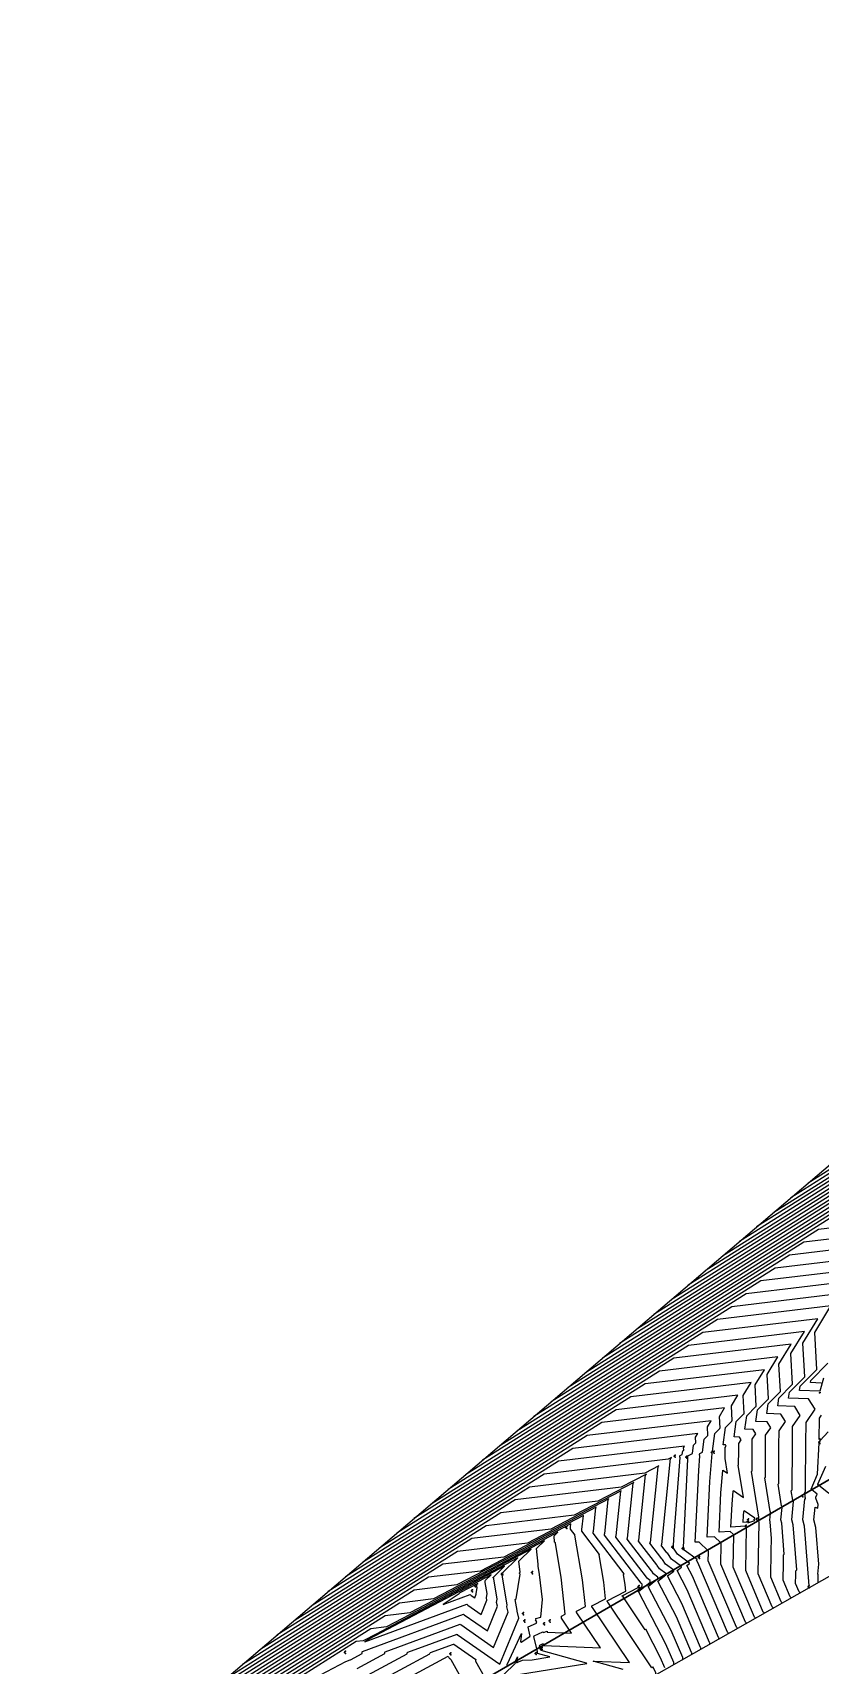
# Model space of a CAD drawing. Header units: metres. Extents: x 419582 to 423558, y 4805372 to 4807539.
# Drawn here: x 421529.9 to 421680.5, y 4806330.1 to 4806642.4 of the extents above; entities that cross this region are included whole.
import ezdxf

# ---------------------------------------------------------------- set-up
doc = ezdxf.new("R2010")
doc.units = ezdxf.units.M
for name, color, linetype in [('C-TINN', 4, 'Continuous'), ('C-TINN-BNDY', 110, 'Continuous'), ('C-TOPO-MAJR', 9, 'Continuous'), ('C-TOPO-MINR', 8, 'Continuous')]:
    doc.layers.add(name, color=color, linetype=linetype)

msp = doc.modelspace()

# ---------------------------------------------------------------- linework, layer by layer
at = {"color": 31, "lineweight": 30, "true_color": 0xffbd7a, "elevation": 1718.01}
msp.add_lwpolyline([(423449.83, 4807399.59), (423130.59, 4807500.11), (421950.92, 4806613), (421795.04, 4806430.99), (421305.02, 4806147.04), (421305.02, 4806147.04), (420630.08, 4805770.97), (419765.16, 4805549.54), (419617.36, 4805580.09)], dxfattribs=at)
at = {"layer": 'C-TINN', "color": 4, "linetype": 'Continuous', "lineweight": -3}
for p in [(421680.37, 4806382.23, 1731.8), (421680.47, 4806382.33, 1731.8), (421680.24, 4806372.81, 1731.98), (421680.34, 4806372.91, 1731.98), (421680.44, 4806373.01, 1731.98), (421680.44, 4806372.61, 1731.98), (421652.57, 4806370.12, 1720.3), (421652.67, 4806370.22, 1720.3), (421652.77, 4806370.32, 1720.3), (421652.77, 4806369.92, 1720.3), (421654.8, 4806369.94, 1721.92), (421654.9, 4806370.04, 1721.92), (421655, 4806370.14, 1721.92), (421655, 4806369.74, 1721.92), (421659.99, 4806370.89, 1724.17), (421660.09, 4806370.99, 1724.17), (421660.19, 4806371.09, 1724.17), (421660.19, 4806370.69, 1724.17), (421676.95, 4806362.53, 1730.79), (421677.05, 4806362.63, 1730.79), (421677.15, 4806362.73, 1730.79), (421677.15, 4806362.33, 1730.79), (421631.8, 4806356.46, 1711.66), (421631.9, 4806356.56, 1711.66), (421632, 4806356.66, 1711.66), (421632, 4806356.26, 1711.66), (421666.11, 4806356.71, 1725.97), (421666.21, 4806356.81, 1725.97), (421666.31, 4806356.91, 1725.97), (421666.31, 4806356.51, 1725.97), (421666.59, 4806357.91, 1727.4), (421666.69, 4806358.01, 1727.4), (421666.79, 4806358.11, 1727.4), (421666.79, 4806357.71, 1727.4), (421668.24, 4806358.07, 1726.85), (421668.34, 4806358.17, 1726.85), (421668.44, 4806358.27, 1726.85), (421668.44, 4806357.87, 1726.85), (421652.09, 4806352.72, 1720.92), (421652.19, 4806352.82, 1720.92), (421652.29, 4806352.92, 1720.92), (421652.29, 4806352.52, 1720.92), (421654.09, 4806352.46, 1721.98), (421654.19, 4806352.56, 1721.98), (421654.29, 4806352.66, 1721.98), (421654.29, 4806352.26, 1721.98), (421657.21, 4806350.73, 1722.3), (421657.31, 4806350.83, 1722.3), (421657.41, 4806350.93, 1722.3), (421657.41, 4806350.53, 1722.3), (421619.58, 4806347.62, 1708.08), (421619.68, 4806347.72, 1708.08), (421619.78, 4806347.82, 1708.08), (421619.78, 4806347.42, 1708.08), (421625.28, 4806347.84, 1709.67), (421625.38, 4806347.94, 1709.67), (421625.48, 4806348.04, 1709.67), (421625.48, 4806347.64, 1709.67), (421613.79, 4806344.36, 1704.64), (421613.89, 4806344.46, 1704.64), (421613.99, 4806344.56, 1704.64), (421613.99, 4806344.16, 1704.64), (421614.36, 4806345.31, 1704.83), (421614.46, 4806345.41, 1704.83), (421614.56, 4806345.51, 1704.83), (421614.56, 4806345.11, 1704.83), (421645.55, 4806344.41, 1716), (421645.65, 4806344.51, 1716), (421645.67, 4806345.19, 1714.61), (421645.75, 4806344.61, 1716), (421645.75, 4806344.21, 1716), (421645.77, 4806345.29, 1714.61), (421645.87, 4806345.39, 1714.61), (421645.87, 4806344.99, 1714.61), (421678.17, 4806345.14, 1731), (421678.27, 4806345.24, 1731), (421678.37, 4806345.34, 1731), (421678.37, 4806344.94, 1731), (421623.57, 4806340, 1709.53), (421623.67, 4806340.1, 1709.53), (421623.77, 4806340.2, 1709.53), (421623.77, 4806339.8, 1709.53), (421623.82, 4806338.59, 1709.46), (421623.92, 4806338.69, 1709.46), (421624.02, 4806338.79, 1709.46), (421624.02, 4806338.39, 1709.46), (421627.55, 4806338.06, 1710.33), (421627.65, 4806338.16, 1710.33), (421627.75, 4806338.26, 1710.33), (421627.75, 4806337.86, 1710.33), (421628.64, 4806338.59, 1710.26), (421628.74, 4806338.69, 1710.26), (421628.84, 4806338.79, 1710.26), (421628.84, 4806338.39, 1710.26), (421589.49, 4806332.59, 1706.25), (421589.59, 4806332.69, 1706.25), (421589.69, 4806332.79, 1706.25), (421589.69, 4806332.39, 1706.25), (421609.63, 4806332.29, 1710.89), (421609.73, 4806332.39, 1710.89), (421609.83, 4806332.49, 1710.89), (421609.83, 4806332.09, 1710.89), (421625.99, 4806332.38, 1710.63), (421626.09, 4806332.48, 1710.63), (421626.19, 4806332.58, 1710.63), (421626.19, 4806332.18, 1710.63), (421627.12, 4806333.33, 1712.3), (421627.22, 4806333.43, 1712.3), (421627.32, 4806333.53, 1712.3), (421627.32, 4806333.13, 1712.3), (421622.24, 4806330.82, 1711.16), (421622.34, 4806330.92, 1711.16), (421622.41, 4806330.91, 1710.48), (421622.44, 4806331.02, 1711.16), (421622.44, 4806330.62, 1711.16), (421622.51, 4806331.01, 1710.48), (421622.61, 4806331.11, 1710.48), (421622.61, 4806330.71, 1710.48)]:
    msp.add_point(p, dxfattribs=at)
at = {"layer": 'C-TINN-BNDY', "color": 110, "linetype": 'Continuous', "lineweight": -3, "flags": 128}
for points in [[(421193.45, 4806114.76), (421316.74, 4806181.07), (421324.23, 4806185.31), (421416.34, 4806233.29), (421455.96, 4806255.55), (421534.88, 4806300.35), (421936.98, 4806642.67), (421937.08, 4806642.77), (421937.18, 4806642.87), (421963.15, 4806666.69), (422251.15, 4806867.33), (422367.39, 4806957.21), (422449.57, 4807014.1), (422473.63, 4807031.8), (422600.66, 4807130.15), (422687.35, 4807196.06), (422733.46, 4807229.97)], [(422724.87, 4807165.92), (422697.08, 4807146.67), (422577.28, 4807048.8), (422494.93, 4806993.73), (422433.35, 4806948.24), (422390.21, 4806913.55), (422303.24, 4806847.72), (422229.68, 4806793.83), (422213.19, 4806781.58), (422179.34, 4806755.48), (422143.63, 4806726.94), (422090.94, 4806686.36), (421935.65, 4806537.41), (421807.76, 4806419.27), (421798.23, 4806410.98), (421750.84, 4806385.06), (421712.43, 4806364.25), (421678.37, 4806344.94), (421648.74, 4806328.11), (421541.25, 4806258.62), (421434.62, 4806175.52), (421305.47, 4806115.01), (421187.67, 4806058.56)]]:
    msp.add_lwpolyline(points, dxfattribs=at)
at = {"layer": 'C-TOPO-MAJR', "color": 9, "linetype": 'Continuous', "lineweight": -3, "flags": 128}
for points, elevation in [([(421710.53, 4806440.61), (421668.33, 4806413.96)], 1750), ([(421696.72, 4806428.29), (421651.95, 4806400.02)], 1745), ([(421682.91, 4806415.97), (421635.57, 4806386.07)], 1740), ([(421690.18, 4806406.17), (421669.1, 4806403.64), (421619.19, 4806372.12)], 1735), ([(421676.65, 4806343.96), (421676.65, 4806343.98), (421676.46, 4806344.17), (421675.78, 4806345.76), (421675.81, 4806347.4), (421675.83, 4806348.21), (421675.9, 4806348.28), (421675.98, 4806348.36), (421675.29, 4806357.01), (421675.06, 4806357.93), (421675.4, 4806361.44), (421675.4, 4806361.52), (421675.24, 4806361.68), (421674.95, 4806363.5), (421675.04, 4806363.59), (421675.13, 4806363.68), (421675.16, 4806372.27), (421675.16, 4806372.37), (421675.19, 4806375.77), (421676.66, 4806377.91), (421675.61, 4806379.6), (421672.35, 4806379.74), (421672.54, 4806381.23), (421675.05, 4806383.74), (421675.12, 4806383.81), (421675.2, 4806383.89), (421674.88, 4806389.75), (421677.45, 4806393.97), (421655.29, 4806391.32), (421602.8, 4806358.18)], 1730), ([(421668.02, 4806339.06), (421668.02, 4806339.2), (421667.89, 4806339.33), (421663.85, 4806348.86), (421663.96, 4806354.93), (421663.96, 4806355.04), (421663.81, 4806355.18), (421663.24, 4806355.73), (421661.14, 4806355.59), (421661.51, 4806363.09), (421661.83, 4806367.41), (421661.86, 4806367.43), (421661.89, 4806367.46), (421662.75, 4806366.84), (421662.29, 4806369.67), (421662.3, 4806369.68), (421662.32, 4806369.69), (421662.32, 4806370.92), (421662.32, 4806371.27), (421662.33, 4806371.76), (421662.53, 4806372.06), (421662.39, 4806372.3), (421661.92, 4806372.32), (421662.35, 4806375.6), (421663.57, 4806376.82), (421663.6, 4806376.86), (421663.64, 4806376.89), (421663.49, 4806379.74), (421664.73, 4806381.78), (421641.48, 4806379), (421586.42, 4806344.23)], 1725), ([(421659.4, 4806334.16), (421659.4, 4806334.42), (421659.33, 4806334.49), (421655.06, 4806344.56), (421653.15, 4806348.22), (421653.96, 4806348.87), (421653.96, 4806348.99), (421652.03, 4806350.41), (421651.35, 4806351.48), (421651.18, 4806351.65), (421650.09, 4806353.07), (421650.09, 4806353.11), (421650.18, 4806353.2), (421651.86, 4806369.65), (421651.95, 4806369.75), (421652.05, 4806369.85), (421651.42, 4806369.52), (421627.67, 4806366.68), (421570.04, 4806330.28)], 1720), ([(421650.76, 4806329.65), (421649.95, 4806331.57), (421647.12, 4806337.01), (421647.08, 4806336.96), (421647.03, 4806336.92), (421642.8, 4806343.2), (421642.64, 4806343.36), (421642.64, 4806343.43), (421645.64, 4806344.97), (421645.66, 4806345), (421645.69, 4806345.03), (421645.84, 4806344.88), (421645.84, 4806344.77), (421646.46, 4806345.27), (421646.46, 4806345.65), (421646.32, 4806345.75), (421646.27, 4806345.83), (421646.25, 4806345.84), (421639.25, 4806354.98), (421639.25, 4806355.24), (421639.28, 4806355.27), (421639.95, 4806361.86), (421639.99, 4806361.9), (421640.03, 4806361.94), (421628.97, 4806356.16), (421613.86, 4806354.35), (421553.65, 4806316.33)], 1715), ([(421620.61, 4806330.08), (421620.61, 4806330.31), (421620.65, 4806330.35), (421620.7, 4806330.4), (421623.38, 4806336.19), (421623.18, 4806334.63), (421623.27, 4806334.54), (421624.93, 4806335.62), (421624.98, 4806335.66), (421625.02, 4806335.71), (421624.61, 4806337.43), (421624.63, 4806337.45), (421624.65, 4806337.47), (421626.21, 4806338.19), (421626.21, 4806338.34), (421626.27, 4806338.4), (421626.05, 4806338.84), (421626.11, 4806338.9), (421626.11, 4806339.06), (421627.03, 4806339.29), (421627.36, 4806342.69), (421626.83, 4806347.48), (421626.56, 4806349.07), (421626.56, 4806349.4), (421626.53, 4806349.44), (421626.23, 4806352.45), (421626.28, 4806352.51), (421626.33, 4806352.56), (421627.76, 4806353.95), (421619.02, 4806349.34), (421606.53, 4806342.81), (421600.05, 4806342.03), (421537.27, 4806302.39)], 1710), ([(421594.5, 4806326.18), (421605.81, 4806332.31), (421605.81, 4806332.39), (421605.89, 4806332.47), (421605.97, 4806332.55), (421610.39, 4806334.18), (421610.42, 4806334.15), (421614.66, 4806331.2), (421614.61, 4806331.14), (421614.56, 4806331.09), (421614.56, 4806330.9), (421616.22, 4806327.96)], 1710)]:
    msp.add_lwpolyline(points, dxfattribs=dict(at, elevation=elevation))
at = {"layer": 'C-TOPO-MAJR', "color": 9, "linetype": 'Continuous', "lineweight": -3, "elevation": 1705, "flags": 128}
msp.add_lwpolyline([(421611.49, 4806343.9), (421611.41, 4806343.81), (421608.4, 4806341.77), (421613.56, 4806343.68), (421613.75, 4806343.49), (421614.42, 4806343.02), (421614.72, 4806343.74), (421614.7, 4806343.85), (421614.89, 4806344.93), (421614.83, 4806345.23), (421614.83, 4806345.61), (421614.82, 4806345.62), (421614.83, 4806345.63), (421614.83, 4806345.63), (421614.99, 4806345.79), (421611.58, 4806343.99), (421611.49, 4806343.9)], close=True, dxfattribs=at)
at = {"layer": 'C-TOPO-MINR', "color": 8, "linetype": 'Continuous', "lineweight": -3, "flags": 128}
for points, elevation in [([(421718.81, 4806448), (421678.16, 4806422.33)], 1753), ([(421716.05, 4806445.54), (421674.89, 4806419.54)], 1752), ([(421713.29, 4806443.07), (421671.61, 4806416.75)], 1751), ([(421707.76, 4806438.15), (421665.06, 4806411.17)], 1749), ([(421705, 4806435.68), (421661.78, 4806408.38)], 1748), ([(421702.24, 4806433.22), (421658.5, 4806405.6)], 1747), ([(421699.48, 4806430.75), (421655.23, 4806402.81)], 1746), ([(421693.95, 4806425.82), (421648.68, 4806397.23)], 1744), ([(421691.19, 4806423.36), (421645.4, 4806394.44)], 1743), ([(421688.43, 4806420.89), (421642.12, 4806391.65)], 1742), ([(421700.35, 4806415.92), (421680.14, 4806413.5), (421632.29, 4806383.28)], 1739), ([(421685.67, 4806418.43), (421638.85, 4806388.86)], 1741), ([(421697.81, 4806413.48), (421677.38, 4806411.04), (421629.02, 4806380.49)], 1738), ([(421695.27, 4806411.04), (421674.62, 4806408.57), (421625.74, 4806377.7)], 1737), ([(421692.72, 4806408.6), (421671.86, 4806406.11), (421622.46, 4806374.91)], 1736), ([(421687.63, 4806403.73), (421666.33, 4806401.18), (421615.91, 4806369.33)], 1734), ([(421685.09, 4806401.29), (421663.57, 4806398.71), (421612.63, 4806366.54)], 1733), ([(421681.08, 4806385.01), (421680.42, 4806382.54), (421676.52, 4806382.71), (421676.62, 4806383.48), (421679.64, 4806386.51), (421679.73, 4806386.59), (421679.82, 4806386.68), (421679.44, 4806393.76), (421682.54, 4806398.85), (421660.81, 4806396.25), (421609.36, 4806363.75)], 1732), ([(421678.37, 4806344.94), (421678.17, 4806345.14), (421678.27, 4806345.24), (421678.37, 4806345.34), (421677.47, 4806356.74), (421677.16, 4806357.94), (421677.56, 4806361.99), (421677.65, 4806361.96), (421677.66, 4806362.07), (421677.58, 4806362.29), (421677.58, 4806362.65), (421677.62, 4806362.75), (421677.44, 4806362.91), (421677.43, 4806362.92), (421677.64, 4806363.42), (421677.7, 4806364.51), (421677.72, 4806372.54), (421677.72, 4806372.59), (421677.77, 4806376.57), (421679.49, 4806379.09), (421678.25, 4806381.06), (421674.43, 4806381.23), (421674.58, 4806382.35), (421677.35, 4806385.12), (421677.43, 4806385.2), (421677.51, 4806385.28), (421677.16, 4806391.75), (421680, 4806396.41), (421658.05, 4806393.79), (421606.08, 4806360.96)], 1731), ([(421674.92, 4806342.98), (421674.92, 4806343.03), (421674.74, 4806343.2), (421673.4, 4806346.38), (421673.45, 4806349.66), (421673.48, 4806351.27), (421673.53, 4806351.33), (421673.58, 4806351.38), (421673.12, 4806357.29), (421672.96, 4806357.91), (421673.19, 4806360.3), (421673.19, 4806360.49), (421673.08, 4806360.59), (421672.42, 4806364.74), (421672.49, 4806364.81), (421672.56, 4806364.88), (421672.59, 4806372), (421672.59, 4806372.15), (421672.62, 4806374.97), (421673.84, 4806376.74), (421672.96, 4806378.14), (421670.26, 4806378.26), (421670.5, 4806380.1), (421672.75, 4806382.36), (421672.82, 4806382.42), (421672.88, 4806382.49), (421672.6, 4806387.75), (421674.91, 4806391.53), (421652.52, 4806388.86), (421599.53, 4806355.39)], 1729), ([(421673.2, 4806342), (421673.2, 4806342.07), (421673.03, 4806342.24), (421671.01, 4806347), (421671.1, 4806351.92), (421671.14, 4806354.34), (421671.16, 4806354.37), (421671.19, 4806354.4), (421670.94, 4806357.56), (421670.86, 4806357.89), (421670.98, 4806359.17), (421670.98, 4806359.46), (421670.92, 4806359.51), (421669.89, 4806365.97), (421669.94, 4806366.03), (421670, 4806366.08), (421670.02, 4806371.73), (421670.02, 4806371.93), (421670.05, 4806374.16), (421671.01, 4806375.57), (421670.32, 4806376.68), (421668.18, 4806376.78), (421668.47, 4806378.98), (421670.46, 4806380.97), (421670.51, 4806381.03), (421670.57, 4806381.09), (421670.32, 4806385.75), (421672.36, 4806389.1), (421649.76, 4806386.39), (421596.25, 4806352.6)], 1728), ([(421680.66, 4806384.11), (421678.6, 4806384.2), (421678.66, 4806384.6), (421681.94, 4806387.89)], 1733), ([(421671.47, 4806341.02), (421671.47, 4806341.11), (421671.32, 4806341.27), (421668.63, 4806347.62), (421668.74, 4806354.18), (421668.79, 4806357.41), (421668.8, 4806357.41), (421668.8, 4806357.42), (421668.77, 4806357.83), (421668.76, 4806357.87), (421668.77, 4806358.04), (421668.77, 4806358.42), (421668.76, 4806358.43), (421667.35, 4806367.2), (421667.4, 4806367.24), (421667.44, 4806367.29), (421667.46, 4806371.46), (421667.46, 4806371.71), (421667.47, 4806373.36), (421668.19, 4806374.4), (421667.67, 4806375.22), (421666.09, 4806375.29), (421666.43, 4806377.85), (421668.16, 4806379.59), (421668.21, 4806379.64), (421668.26, 4806379.69), (421668.04, 4806383.74), (421669.82, 4806386.66), (421647, 4806383.93), (421592.97, 4806349.81)], 1727), ([(421669.75, 4806340.04), (421669.75, 4806340.16), (421669.6, 4806340.3), (421666.24, 4806348.24), (421666.38, 4806356.44), (421666.38, 4806356.56), (421666.32, 4806356.54), (421666.32, 4806356.93), (421666.32, 4806356.93), (421666.22, 4806356.83), (421666.12, 4806356.74), (421663.41, 4806356.55), (421663.63, 4806360.93), (421663.82, 4806363.45), (421663.87, 4806363.51), (421663.93, 4806363.56), (421665.82, 4806362.21), (421664.82, 4806368.43), (421664.85, 4806368.46), (421664.88, 4806368.49), (421664.89, 4806371.19), (421664.89, 4806371.49), (421664.9, 4806372.56), (421665.36, 4806373.23), (421665.03, 4806373.76), (421664.01, 4806373.81), (421664.39, 4806376.73), (421665.86, 4806378.21), (421665.91, 4806378.25), (421665.95, 4806378.29), (421665.76, 4806381.74), (421667.27, 4806384.22), (421644.24, 4806381.46), (421589.7, 4806347.02)], 1726), ([(421666.3, 4806338.08), (421666.3, 4806338.25), (421666.18, 4806338.36), (421661.47, 4806349.48), (421661.53, 4806353.3), (421661.53, 4806353.51), (421661.44, 4806353.61), (421660.27, 4806354.71), (421658.87, 4806354.62), (421659.4, 4806365.25), (421659.8, 4806370.62), (421659.61, 4806370.8), (421659.61, 4806370.83), (421659.71, 4806370.93), (421659.8, 4806371.02), (421659.86, 4806371.06), (421660.31, 4806374.48), (421661.27, 4806375.44), (421661.3, 4806375.47), (421661.32, 4806375.49), (421661.21, 4806377.73), (421662.19, 4806379.34), (421638.71, 4806376.53), (421583.14, 4806341.44)], 1724), ([(421664.57, 4806337.1), (421664.57, 4806337.29), (421664.47, 4806337.4), (421659.08, 4806350.1), (421659.11, 4806351.67), (421659.11, 4806351.99), (421659.07, 4806352.03), (421657.31, 4806353.7), (421656.6, 4806353.65), (421657.28, 4806367.41), (421657.49, 4806370.2), (421657.4, 4806370.29), (421657.4, 4806370.5), (421657.44, 4806370.55), (421657.49, 4806370.6), (421657.95, 4806370.86), (421658.27, 4806373.36), (421658.97, 4806374.06), (421658.99, 4806374.08), (421659.01, 4806374.1), (421658.93, 4806375.73), (421659.64, 4806376.9), (421635.95, 4806374.07), (421579.87, 4806338.65)], 1723), ([(421682, 4806374.76), (421680.48, 4806373.09), (421680.47, 4806373.1), (421680.48, 4806373.48), (421680.39, 4806373.39), (421680.3, 4806373.3), (421680.34, 4806377.37), (421680.73, 4806377.94)], 1732), ([(421661.12, 4806335.14), (421661.12, 4806335.38), (421661.04, 4806335.46), (421656.08, 4806347.15), (421655, 4806349.23), (421655.46, 4806349.59), (421655.46, 4806349.66), (421653.17, 4806351.35), (421652.44, 4806352.5), (421652.43, 4806352.52), (421652.43, 4806352.89), (421652.43, 4806352.89), (421652.44, 4806352.9), (421652.51, 4806354.27), (421653.73, 4806369.84), (421653.65, 4806369.93), (421653.65, 4806370.16), (421653.69, 4806370.2), (421653.73, 4806370.24), (421654.11, 4806370.46), (421654.2, 4806371.11), (421654.38, 4806371.29), (421654.38, 4806371.29), (421654.39, 4806371.3), (421654.37, 4806371.72), (421654.55, 4806372.03), (421630.43, 4806369.14), (421573.31, 4806333.07)], 1721), ([(421662.85, 4806336.12), (421662.85, 4806336.33), (421662.75, 4806336.43), (421657.1, 4806349.75), (421656.85, 4806350.23), (421656.96, 4806350.31), (421656.96, 4806350.33), (421654.48, 4806352.15), (421654.47, 4806352.16), (421654.48, 4806352.17), (421654.48, 4806352.18), (421654.48, 4806352.55), (421654.35, 4806352.68), (421654.34, 4806352.68), (421655.17, 4806369.57), (421655.18, 4806369.77), (421655.18, 4806369.78), (421655.18, 4806370.17), (421655.18, 4806370.17), (421655.18, 4806370.17), (421656.03, 4806370.66), (421656.24, 4806372.23), (421656.67, 4806372.67), (421656.69, 4806372.68), (421656.7, 4806372.7), (421656.65, 4806373.73), (421657.1, 4806374.47), (421633.19, 4806371.61), (421576.59, 4806335.86)], 1722), ([(421680.15, 4806345.95), (421680.09, 4806346.02), (421680.11, 4806346.17), (421680.11, 4806346.47), (421680.06, 4806346.52), (421680.08, 4806347.48), (421680.02, 4806347.54), (421680.2, 4806349.49), (421679.64, 4806356.47), (421679.26, 4806357.96), (421679.5, 4806360.39), (421680.05, 4806360.17), (421680.06, 4806360.85), (421679.66, 4806362.08), (421679.66, 4806362.29), (421679.88, 4806362.86), (421678.81, 4806363.75), (421678.73, 4806363.83), (421679.97, 4806366.7), (421680.28, 4806372.7), (421680.47, 4806372.51), (421680.48, 4806372.53), (421680.48, 4806372.54), (421680.49, 4806372.54), (421680.5, 4806372.56), (421680.5, 4806372.57), (421680.51, 4806372.57)], 1732), ([(421655.95, 4806332.2), (421655.95, 4806332.51), (421655.9, 4806332.56), (421653.01, 4806339.36), (421649.45, 4806346.22), (421650.96, 4806347.43), (421650.96, 4806347.66), (421649.74, 4806348.55), (421649.32, 4806349.22), (421649.21, 4806349.33), (421645.75, 4806353.84), (421645.75, 4806353.96), (421645.82, 4806354.03), (421647.09, 4806366.54), (421647.17, 4806366.61), (421647.24, 4806366.68), (421642.44, 4806364.18), (421622.14, 4806361.75), (421563.48, 4806324.7)], 1718), ([(421657.67, 4806333.18), (421657.67, 4806333.46), (421657.61, 4806333.52), (421654.04, 4806341.96), (421651.3, 4806347.22), (421652.46, 4806348.15), (421652.46, 4806348.32), (421650.89, 4806349.48), (421650.34, 4806350.35), (421650.2, 4806350.49), (421647.92, 4806353.45), (421647.92, 4806353.54), (421648, 4806353.62), (421649.47, 4806368.09), (421649.56, 4806368.18), (421649.64, 4806368.26), (421646.93, 4806366.85), (421624.91, 4806364.21), (421566.76, 4806327.49)], 1719), ([(421682.14, 4806362.96), (421680.18, 4806364.6), (421680.04, 4806364.74), (421681.54, 4806368.21)], 1733), ([(421652.5, 4806330.25), (421652.5, 4806330.59), (421652.47, 4806330.62), (421650.97, 4806334.17), (421645.75, 4806344.21), (421645.55, 4806344.41), (421645.65, 4806344.51), (421645.75, 4806344.61), (421645.75, 4806344.21), (421647.96, 4806345.99), (421647.96, 4806346.32), (421647.46, 4806346.69), (421647.28, 4806346.96), (421647.24, 4806347), (421641.42, 4806354.6), (421641.42, 4806354.81), (421641.46, 4806354.86), (421642.33, 4806363.42), (421642.38, 4806363.47), (421642.43, 4806363.52), (421633.46, 4806358.83), (421616.62, 4806356.82), (421556.93, 4806319.12)], 1716), ([(421654.22, 4806331.23), (421654.22, 4806331.55), (421654.19, 4806331.59), (421651.99, 4806336.77), (421647.6, 4806345.21), (421649.46, 4806346.71), (421649.46, 4806346.99), (421648.6, 4806347.62), (421648.3, 4806348.09), (421648.23, 4806348.17), (421643.59, 4806354.22), (421643.59, 4806354.39), (421643.64, 4806354.45), (421644.71, 4806364.98), (421644.78, 4806365.04), (421644.84, 4806365.1), (421637.95, 4806361.51), (421619.38, 4806359.28), (421560.21, 4806321.91)], 1717), ([(421649.05, 4806328.29), (421649.05, 4806328.68), (421649.05, 4806328.68), (421648.92, 4806328.98), (421648.49, 4806329.81), (421648.4, 4806329.71), (421648.31, 4806329.62), (421639.86, 4806342.18), (421639.73, 4806342.31), (421639.73, 4806342.45), (421643.31, 4806344.29), (421643.18, 4806345.49), (421642.84, 4806347.48), (421642.92, 4806347.56), (421643, 4806347.64), (421637.08, 4806355.37), (421637.08, 4806355.66), (421637.1, 4806355.69), (421637.57, 4806360.31), (421637.6, 4806360.33), (421637.63, 4806360.36), (421624.49, 4806353.49), (421611.1, 4806351.89), (421550.38, 4806313.54)], 1714), ([(421623.17, 4806328.42), (421635.87, 4806330.43), (421635.79, 4806330.52), (421627.12, 4806332.96), (421627.12, 4806333.03), (421626.95, 4806333.2), (421626.79, 4806333.86), (421626.88, 4806333.95), (421626.97, 4806334.04), (421627.36, 4806334.22), (421627.39, 4806334.19), (421627.54, 4806334.24), (421627.54, 4806333.9), (421638.47, 4806333.46), (421633.97, 4806340.15), (421633.91, 4806340.21), (421633.91, 4806340.49), (421635.57, 4806341.35), (421635, 4806346.48), (421633.58, 4806354.98), (421633.59, 4806355), (421633.6, 4806355.01), (421632.74, 4806356.13), (421632.74, 4806356.52), (421632.74, 4806356.52), (421632.81, 4806357.19), (421632.81, 4806357.19), (421632.82, 4806357.2), (421615.51, 4806348.15), (421605.57, 4806346.96), (421543.83, 4806307.97)], 1712), ([(421642.79, 4806329.3), (421637.09, 4806330.91), (421644, 4806330.63), (421636.91, 4806341.17), (421636.82, 4806341.26), (421636.82, 4806341.47), (421639.44, 4806342.82), (421639.09, 4806345.99), (421638.21, 4806351.23), (421638.25, 4806351.28), (421638.3, 4806351.32), (421634.91, 4806355.75), (421634.91, 4806356.09), (421634.92, 4806356.1), (421635.19, 4806358.75), (421635.21, 4806358.76), (421635.22, 4806358.78), (421620, 4806350.82), (421608.33, 4806349.43), (421547.1, 4806310.75)], 1713), ([(421617.53, 4806326), (421622.2, 4806330.53), (421622.02, 4806330.72), (421622.02, 4806330.75), (421622.11, 4806330.84), (421622.2, 4806330.93), (421622.57, 4806331.73), (421622.48, 4806331.04), (421622.46, 4806331.02), (421622.43, 4806330.99), (421622.36, 4806330.92), (421622.28, 4806330.84), (421622.43, 4806330.69), (421622.48, 4806330.64), (421623.57, 4806331.09), (421625.37, 4806331.16), (421628.81, 4806331.71), (421628.78, 4806331.73), (421626.44, 4806332.39), (421626.44, 4806332.7), (421626.4, 4806332.75), (421625.7, 4806335.65), (421625.76, 4806335.7), (421625.81, 4806335.75), (421627.47, 4806336.52), (421627.6, 4806336.39), (421628.29, 4806336.63), (421628.29, 4806336.48), (421632.93, 4806336.29), (421631.02, 4806339.14), (421630.99, 4806339.17), (421630.99, 4806339.51), (421631.7, 4806339.88), (421630.92, 4806346.98), (421629.84, 4806353.4), (421629.84, 4806353.53), (421629.7, 4806353.67), (421629.58, 4806354.87), (421629.67, 4806354.95), (421629.75, 4806355.03), (421630.31, 4806355.58), (421626.84, 4806353.75), (421611.02, 4806345.48), (421602.81, 4806344.5), (421540.55, 4806305.18)], 1711), ([(421593.21, 4806327.84), (421601.51, 4806332.33), (421601.51, 4806332.49), (421601.57, 4806332.55), (421601.63, 4806332.61), (421611.03, 4806336.08), (421611.09, 4806336.02), (421619.23, 4806330.34), (421622.88, 4806339.12), (421622.53, 4806340.45), (421622.55, 4806340.58), (421622.18, 4806342.71), (421622.25, 4806342.78), (421622.31, 4806342.84), (421623.08, 4806347.55), (421622.96, 4806347.66), (421622.96, 4806347.83), (421623.02, 4806347.89), (421623.08, 4806347.95), (421622.87, 4806350.04), (421622.89, 4806350.07), (421622.92, 4806350.09), (421625.21, 4806352.32), (421611.2, 4806344.92), (421602.04, 4806340.14), (421597.29, 4806339.57), (421597.29, 4806339.57), (421539.78, 4806303.25)], 1709), ([(421591.93, 4806329.49), (421597.21, 4806332.35), (421597.21, 4806332.6), (421597.25, 4806332.64), (421597.29, 4806332.68), (421611.66, 4806337.98), (421611.75, 4806337.89), (421618.03, 4806333.51), (421620.84, 4806340.28), (421620.57, 4806341.3), (421620.64, 4806341.66), (421619.65, 4806347.36), (421619.65, 4806347.37), (421619.46, 4806347.57), (421619.55, 4806347.67), (421619.65, 4806347.76), (421622.65, 4806350.69), (421603.38, 4806340.51), (421597.55, 4806337.46), (421594.52, 4806337.1), (421594.52, 4806337.1), (421557.93, 4806313.99)], 1708), ([(421584.9, 4806328.32), (421589.76, 4806330.87), (421590.63, 4806331.13), (421590.64, 4806331.14), (421590.65, 4806331.15), (421592.91, 4806332.37), (421592.91, 4806332.71), (421592.93, 4806332.73), (421592.95, 4806332.74), (421612.29, 4806339.88), (421612.42, 4806339.75), (421616.83, 4806336.68), (421618.8, 4806341.43), (421618.61, 4806342.15), (421618.72, 4806342.75), (421618.05, 4806346.65), (421618.05, 4806346.79), (421617.91, 4806346.92), (421617.98, 4806346.99), (421618.05, 4806347.05), (421620.1, 4806349.05), (421595.56, 4806336.1), (421593.06, 4806334.79), (421591.76, 4806334.64), (421591.76, 4806334.64), (421576.08, 4806324.73)], 1707), ([(421595.78, 4806324.53), (421609.37, 4806331.89), (421609.62, 4806331.38), (421609.63, 4806331.39), (421609.64, 4806331.4), (421609.82, 4806331.22), (421612.81, 4806325.92)], 1711)]:
    msp.add_lwpolyline(points, dxfattribs=dict(at, elevation=elevation))
for points, elevation in [([(421665.8, 4806359.49), (421665.74, 4806358.77), (421665.68, 4806357.52), (421666.46, 4806357.57), (421666.48, 4806357.6), (421666.51, 4806357.63), (421666.66, 4806357.49), (421666.66, 4806357.37), (421667.99, 4806357.83), (421667.84, 4806357.97), (421667.84, 4806358.08), (421667.92, 4806358.15), (421667.99, 4806358.23), (421665.97, 4806359.67), (421665.89, 4806359.58), (421665.8, 4806359.49)], 1727), ([(421594.05, 4806335.01), (421594.03, 4806334.99), (421593.43, 4806334.59), (421612.93, 4806341.78), (421613.08, 4806341.62), (421615.63, 4806339.85), (421616.76, 4806342.59), (421616.65, 4806343), (421616.8, 4806343.84), (421616.44, 4806345.94), (421616.44, 4806346.2), (421616.37, 4806346.27), (421616.4, 4806346.31), (421616.44, 4806346.34), (421617.55, 4806347.42), (421594.07, 4806335.03), (421594.05, 4806335.01)], 1706)]:
    msp.add_lwpolyline(points, close=True, dxfattribs=dict(at, elevation=elevation))

doc.saveas('drawing.dxf')
